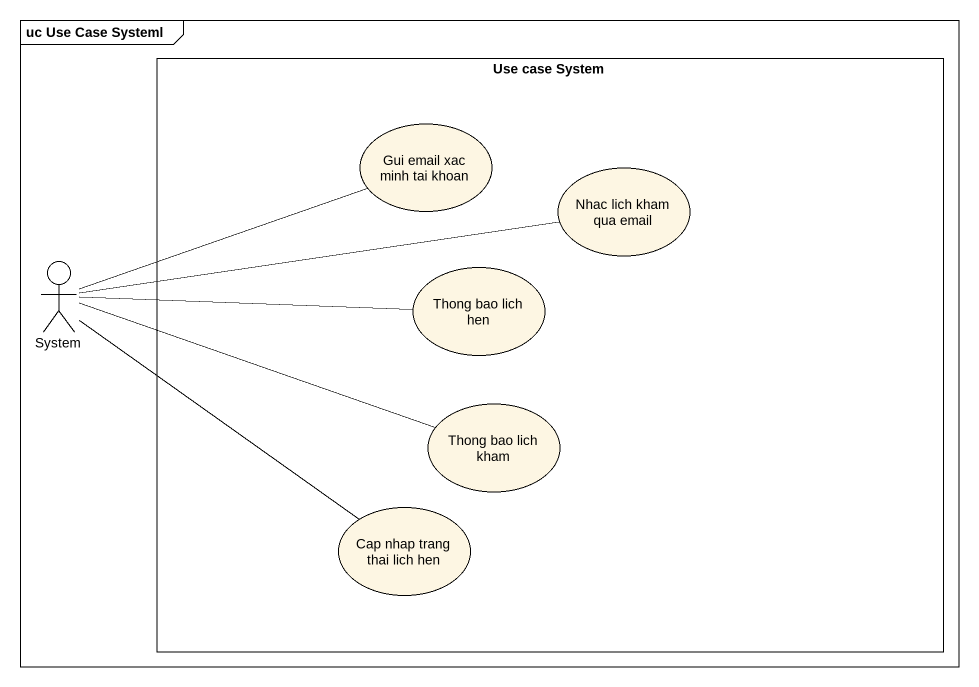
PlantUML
@startuml
mainframe uc Use Case Systeml
rectangle "Use case System" as Use_case_System {
  usecase "Gui email xac minh tai khoan" as Gui_email_xac_minh_tai_khoan
  usecase "Nhac lich kham qua email" as Nhac_lich_kham_qua_email
  usecase "Thong bao lich hen" as Thong_bao_lich_hen
  usecase "Thong bao lich kham" as Thong_bao_lich_kham
  usecase "Cap nhap trang thai lich hen" as Cap_nhap_trang_thai_lich_hen
}
actor System
System -right- Gui_email_xac_minh_tai_khoan
System -right- Nhac_lich_kham_qua_email
System -right- Thong_bao_lich_hen
System -right- Thong_bao_lich_kham
System -- Cap_nhap_trang_thai_lich_hen
@enduml
